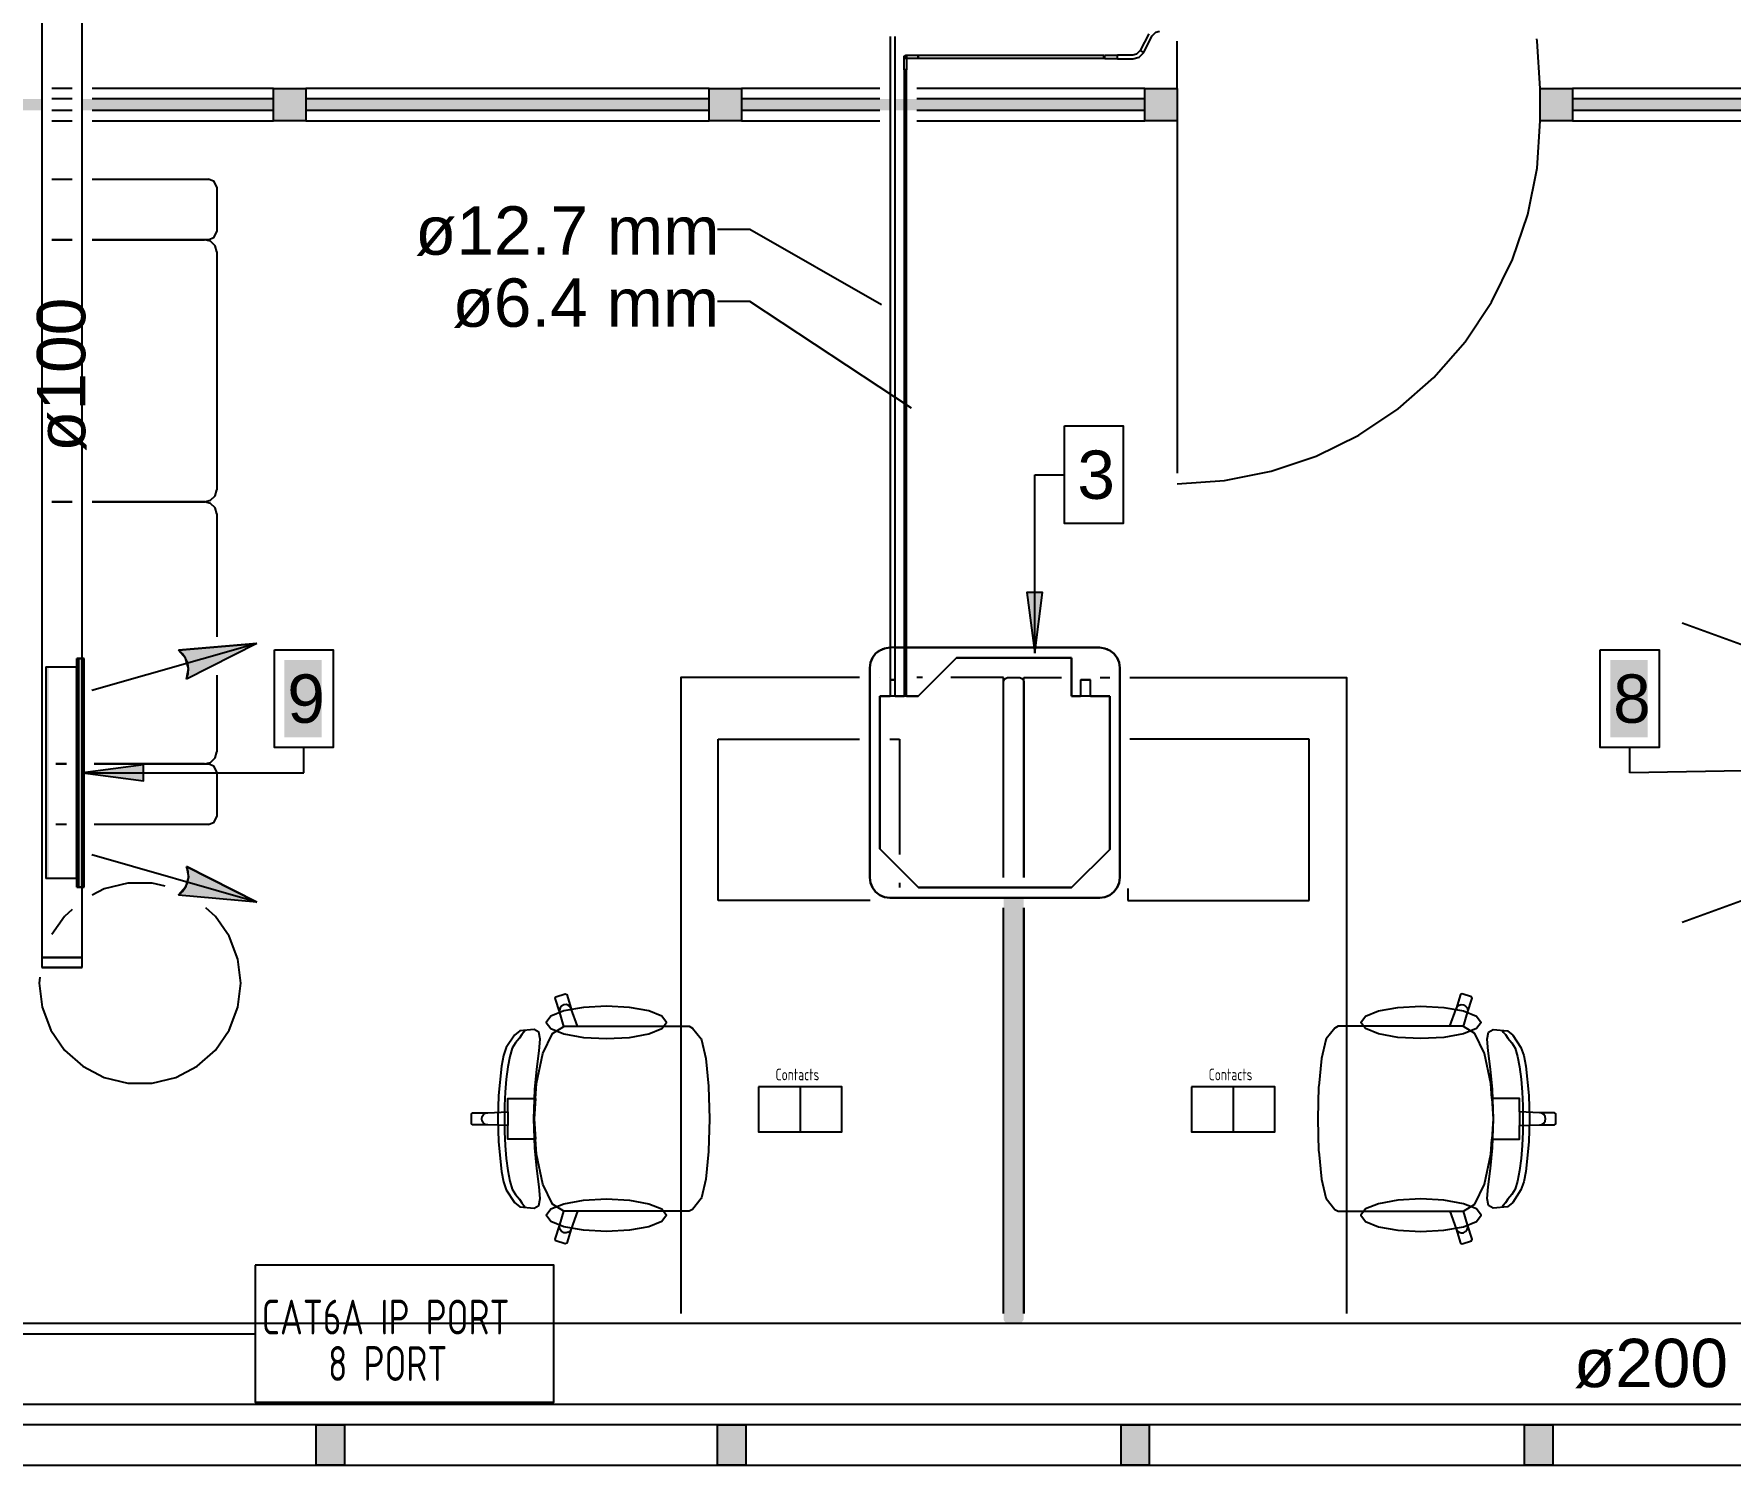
# Model space of a CAD drawing. Extents: x 25325 to 182345, y 3956 to 147305.
# Drawn here: x 91184.216 to 91187.527, y 73648.042 to 73650.836 of the extents above; entities that cross this region are included whole.
import ezdxf

# ---------------------------------------------------------------- set-up
doc = ezdxf.new("R2010")
doc.units = 0
doc.header["$MEASUREMENT"] = 0
doc.layers.add('CAT6A UNDERGROUND PORTS ROUTING', color=1, linetype='CONTINUOUS')
doc.layers.add('CONTACTORS', color=3, linetype='CONTINUOUS')
doc.styles.add('PDF Arial', font='arial.ttf')
doc.styles.add('Tabla_100', font='simplex.shx', dxfattribs={"width": 0.7, "height": 20})

# ---------------------------------------------------------------- blocks, each defined once
blk = doc.blocks.new('Sheet-Климатична и вентилационна система офис помещение етаж 4_1')
at = {"layer": 'CAT6A UNDERGROUND PORTS ROUTING', "true_color": 0xd8d8d8, "transparency": 33554687}
h = blk.add_hatch(color=254, dxfattribs=at)
h.paths.add_polyline_path([(16.3283, 13.3914), (16.6868, 13.3914), (16.6868, 13.4134), (16.3135, 13.4134), (16.3135, 13.3914)])
h.paths.add_polyline_path([(15.8994, 13.3914), (16.2348, 13.3914), (16.2348, 13.4134), (15.8994, 13.4134)])
for points in [[(16.7498, 13.3709), (16.7498, 13.4339), (16.6868, 13.4339), (16.6868, 13.3709)], [(16.7498, 13.3914), (17.5372, 13.3914), (17.5372, 13.4134), (16.7498, 13.4134)], [(17.6002, 13.3709), (17.6002, 13.4339), (17.5372, 13.4339), (17.5372, 13.3709)], [(18.3875, 13.3709), (18.4505, 13.3709), (18.4505, 13.4339), (18.3875, 13.4339), (18.3875, 13.4134)], [(19.2222, 13.3709), (19.2222, 13.4339), (19.1592, 13.4339), (19.1592, 13.3709)], [(18.1197, 11.0241), (18.1433, 11.0241), (18.1472, 11.0251), (18.1509, 11.0299), (18.1512, 11.0319), (18.1512, 11.854), (18.1118, 11.854), (18.1118, 11.0319), (18.1128, 11.028), (18.1157, 11.0251)], [(16.8254, 10.7465), (16.8254, 10.8252), (16.7703, 10.8252), (16.7703, 10.7465)], [(17.6088, 10.7465), (17.6088, 10.8252), (17.5537, 10.8252), (17.5537, 10.7465)], [(18.3962, 10.7465), (18.3962, 10.8252), (18.3411, 10.8252), (18.3411, 10.7465)], [(19.1836, 10.7465), (19.1836, 10.8252), (19.1285, 10.8252), (19.1285, 10.7465)]]:
    blk.add_hatch(color=254, dxfattribs=at).paths.add_polyline_path(points)
h = blk.add_hatch(color=254, dxfattribs=at)
h.paths.add_polyline_path([(17.6002, 13.3914), (17.8902, 13.3914), (17.8902, 13.4134), (17.6002, 13.4134)])
h.paths.add_polyline_path([(17.9176, 13.3914), (17.9176, 13.4134), (17.9002, 13.4134), (17.9002, 13.3914)])
h.paths.add_polyline_path([(18.3232, 13.3914), (18.3875, 13.3914), (18.3875, 13.4134), (17.9226, 13.4134), (17.9226, 13.3914), (18.1419, 13.3914)])
h = blk.add_hatch(color=254, dxfattribs=at)
h.paths.add_polyline_path([(19.23, 13.3914), (19.7223, 13.3914), (19.7223, 13.4135), (19.2222, 13.4135), (19.2222, 13.3914)])
h.paths.add_polyline_path([(19.9465, 13.3914), (19.9465, 13.4135), (19.9191, 13.4135), (19.9191, 13.3914)])
at = {"layer": 'CAT6A UNDERGROUND PORTS ROUTING', "transparency": 33554687}
for color, points in [(7, [(18.1725, 12.3317), (18.188, 12.4498), (18.1569, 12.4498)]), (256, [(16.5174, 12.2809), (16.6542, 12.3506), (16.5013, 12.3372), (16.5093, 12.3303), (16.5155, 12.3218), (16.5196, 12.312), (16.5213, 12.3015), (16.5206, 12.291)]), (256, [(16.3065, 11.8749), (16.3065, 12.3213), (16.303, 12.3213), (16.303, 11.8749)]), (256, [(16.3147, 11.8749), (16.3175, 11.8749), (16.3175, 12.3213), (16.3065, 12.3213), (16.3065, 11.8749)]), (7, [(16.3149, 12.0976), (16.433, 12.0821), (16.433, 12.1132)]), (256, [(16.6542, 11.8456), (16.5174, 11.9153), (16.5206, 11.9052), (16.5213, 11.8946), (16.5196, 11.8842), (16.5155, 11.8744), (16.5093, 11.8659), (16.5013, 11.859)])]:
    blk.add_hatch(color=color, dxfattribs=at).paths.add_polyline_path(points)
at = {"layer": 'CAT6A UNDERGROUND PORTS ROUTING', "true_color": 0xffffff, "transparency": 33554687}
for points in [[(16.7084, 12.3182), (16.7813, 12.3182), (16.7813, 12.1672), (16.7084, 12.1672)], [(19.296, 12.3182), (19.3689, 12.3182), (19.3689, 12.1672), (19.296, 12.1672)]]:
    blk.add_hatch(color=7, dxfattribs=at).paths.add_polyline_path(points)
at = {"layer": 'CAT6A UNDERGROUND PORTS ROUTING', "transparency": 33554687}
h = blk.add_hatch(color=256, dxfattribs=at)
h.paths.add_polyline_path([(16.2485, 11.8914), (16.2485, 12.3048), (16.2427, 12.3048), (16.2427, 11.8914)])
h.paths.add_polyline_path([(16.2998, 11.8914), (16.303, 11.8914), (16.303, 12.3048), (16.2998, 12.3048), (16.2998, 11.8989)])
for points in [[(16.2348, 15.3459), (16.2348, 11.7373)], [(16.3135, 12.3213), (16.3135, 15.3459)], [(16.3135, 12.2851), (16.3135, 12.3213)], [(16.3135, 12.1985), (16.3135, 12.2575)], [(16.3135, 12.1119), (16.3135, 12.1709)], [(16.3135, 12.0253), (16.3135, 12.0843)], [(16.3135, 11.9386), (16.3135, 11.9977)], [(16.3135, 11.8749), (16.3135, 11.9111)], [(16.3135, 11.7373), (16.3135, 11.8749)], [(16.2742, 11.7373), (16.264, 11.7373), (16.2545, 11.7373), (16.2463, 11.7373), (16.2401, 11.7373), (16.2361, 11.7373), (16.2348, 11.7373)], [(16.2348, 11.7373), (16.2348, 11.7176)], [(16.2348, 11.7373), (16.2361, 11.7373), (16.2401, 11.7373), (16.2463, 11.7373), (16.2545, 11.7373), (16.264, 11.7373), (16.2742, 11.7373)], [(16.3135, 11.7373), (16.3122, 11.7373), (16.3083, 11.7373), (16.302, 11.7373), (16.2939, 11.7373), (16.2844, 11.7373), (16.2742, 11.7373)], [(16.2742, 11.7373), (16.2844, 11.7373), (16.2939, 11.7373), (16.302, 11.7373), (16.3083, 11.7373), (16.3122, 11.7373), (16.3135, 11.7373)], [(16.3135, 11.7176), (16.3135, 11.7373)], [(16.2742, 11.7176), (16.264, 11.7176), (16.2545, 11.7176), (16.2463, 11.7176), (16.2401, 11.7176), (16.2361, 11.7176), (16.2348, 11.7176)], [(16.2348, 11.7176), (16.2361, 11.7176), (16.2401, 11.7176), (16.2463, 11.7176), (16.2545, 11.7176), (16.264, 11.7176), (16.2742, 11.7176)], [(16.2742, 11.7176), (16.2844, 11.7176), (16.2939, 11.7176), (16.302, 11.7176), (16.3083, 11.7176), (16.3122, 11.7176), (16.3135, 11.7176)], [(16.3135, 11.7176), (16.3122, 11.7176), (16.3083, 11.7176), (16.302, 11.7176), (16.2939, 11.7176), (16.2844, 11.7176), (16.2742, 11.7176)]]:
    blk.add_lwpolyline(points, dxfattribs=at)
at = {"layer": 'CAT6A UNDERGROUND PORTS ROUTING', "color": 6, "transparency": 33554687}
for points in [[(18.395, 13.5402), (18.3785, 13.5079)], [(18.4017, 13.5368), (18.4088, 13.5439), (18.4159, 13.5455)], [(17.8902, 13.5349), (17.8902, 12.2792)], [(17.9002, 12.2792), (17.9002, 13.5349)], [(18.3785, 13.5079), (18.3714, 13.5008), (18.3643, 13.4991)], [(18.3787, 13.5078), (18.379, 13.5076), (18.3795, 13.5074), (18.3802, 13.507), (18.381, 13.5066)], [(18.381, 13.5066), (18.3819, 13.5062), (18.3827, 13.5057)], [(18.3827, 13.5057), (18.3836, 13.5053), (18.3842, 13.505), (18.3848, 13.5047), (18.3851, 13.5046), (18.3852, 13.5045)], [(18.3852, 13.5045), (18.4017, 13.5368)], [(17.9176, 13.4954), (17.9177, 13.496), (17.9179, 13.4966), (17.9183, 13.4971), (17.9189, 13.4975)], [(17.9176, 13.4954), (17.9187, 13.4974)], [(17.9189, 13.4966), (17.9176, 13.4954)], [(17.9179, 13.4966), (17.9177, 13.496), (17.9176, 13.4954), (17.9177, 13.4947), (17.9179, 13.4941), (17.9183, 13.4936), (17.9189, 13.4932)], [(17.9176, 13.4954), (17.9189, 13.4941)], [(17.9189, 13.4932), (17.9183, 13.4936), (17.9179, 13.4941), (17.9177, 13.4947), (17.9176, 13.4954)], [(17.9176, 13.4704), (17.9176, 13.4826), (17.9176, 13.4917), (17.9176, 13.4954), (17.9176, 13.4954)], [(17.9201, 13.4979), (17.9189, 13.4967)], [(17.9189, 13.4975), (17.9201, 13.4979)], [(17.9195, 13.4978), (17.9189, 13.4975)], [(17.9189, 13.4941), (17.9201, 13.4929)], [(17.9189, 13.4932), (17.9195, 13.493)], [(17.9201, 13.4979), (17.9195, 13.4978)], [(17.9195, 13.493), (17.9201, 13.4929)], [(17.9226, 13.4954), (17.9201, 13.4979)], [(17.9201, 13.4954), (17.9201, 13.4979)], [(17.9201, 13.4979), (17.9222, 13.4967)], [(17.9207, 13.4978), (17.9201, 13.4979)], [(17.9451, 13.4979), (17.9329, 13.4979), (17.9238, 13.4979), (17.9201, 13.4979), (17.9201, 13.4979)], [(17.9201, 13.4929), (17.9226, 13.4954)], [(17.9201, 13.4954), (17.9201, 13.4929)], [(17.9201, 13.4929), (17.9207, 13.493)], [(17.9201, 13.4929), (17.9233, 13.4929), (17.932, 13.4929), (17.9441, 13.4929), (17.9451, 13.4929)], [(17.9214, 13.4975), (17.9207, 13.4978)], [(17.9207, 13.493), (17.9214, 13.4932)], [(17.9219, 13.4971), (17.9214, 13.4975)], [(17.9214, 13.4932), (17.9219, 13.4936)], [(17.9223, 13.4966), (17.9219, 13.4971)], [(17.9219, 13.4936), (17.9223, 13.4941)], [(17.9222, 13.4967), (17.9226, 13.4954)], [(17.9225, 13.496), (17.9223, 13.4966)], [(17.9223, 13.4941), (17.9225, 13.4947)], [(17.9226, 13.4954), (17.9225, 13.496)], [(17.9225, 13.4947), (17.9226, 13.4954)], [(17.9226, 13.4954), (17.9226, 13.4931)], [(17.9226, 13.4931), (17.9226, 13.4922), (17.9226, 13.4834), (17.9226, 13.4714), (17.9226, 13.4704)], [(17.9451, 13.4978), (17.9451, 13.4979)], [(17.9451, 13.4979), (17.9451, 13.4978)], [(17.9451, 13.4978), (17.9451, 13.4979)], [(18.3076, 13.4979), (17.9451, 13.4979)], [(17.9451, 13.4954), (17.9451, 13.496), (17.9451, 13.4966), (17.9451, 13.4971), (17.9451, 13.4975), (17.9451, 13.4978), (17.9451, 13.4979)], [(17.9451, 13.4979), (17.9451, 13.4978), (17.9451, 13.4975), (17.9451, 13.4971), (17.9451, 13.4966), (17.9451, 13.496), (17.9451, 13.4954)], [(17.9451, 13.4929), (17.9451, 13.493), (17.9451, 13.4932), (17.9451, 13.4936), (17.9451, 13.4941), (17.9451, 13.4947), (17.9451, 13.4954)], [(17.9451, 13.4954), (17.9451, 13.4947), (17.9451, 13.4941), (17.9451, 13.4936), (17.9451, 13.4932), (17.9451, 13.493), (17.9451, 13.4929)], [(17.9451, 13.4929), (17.9451, 13.493)], [(17.9451, 13.4929), (17.9451, 13.493)], [(17.9451, 13.493), (17.9451, 13.4929)], [(17.9451, 13.4929), (18.3076, 13.4929)], [(18.3076, 13.4928), (18.3076, 13.494), (18.3076, 13.4965), (18.3076, 13.498), (18.3076, 13.498)], [(18.3076, 13.498), (18.3076, 13.4968), (18.3076, 13.4943), (18.3076, 13.4928), (18.3076, 13.4928)], [(18.3076, 13.4979), (18.3076, 13.4978), (18.3076, 13.4975), (18.3076, 13.4971), (18.3076, 13.4966), (18.3076, 13.496), (18.3076, 13.4954)], [(18.3076, 13.4954), (18.3076, 13.4947), (18.3076, 13.4941), (18.3076, 13.4936), (18.3076, 13.4932), (18.3076, 13.493), (18.3076, 13.4929)], [(18.3088, 13.4984), (18.3088, 13.4983)], [(18.3088, 13.4983), (18.3088, 13.4984)], [(18.3191, 13.4984), (18.3088, 13.4984)], [(18.3088, 13.4984), (18.3088, 13.4983)], [(18.3088, 13.4924), (18.3088, 13.4925), (18.3088, 13.4928), (18.3088, 13.4933), (18.3088, 13.4939), (18.3088, 13.4946), (18.3088, 13.4954), (18.3088, 13.4962), (18.3088, 13.4969), (18.3088, 13.4975), (18.3088, 13.498), (18.3088, 13.4983), (18.3088, 13.4984)], [(18.3088, 13.498), (18.3088, 13.4968), (18.3088, 13.4943), (18.3088, 13.4928)], [(18.3088, 13.4928), (18.3088, 13.494), (18.3088, 13.4965), (18.3088, 13.498), (18.3088, 13.498)], [(18.3088, 13.4925), (18.3088, 13.4924)], [(18.3088, 13.4924), (18.3088, 13.4925)], [(18.3088, 13.4925), (18.3088, 13.4924)], [(18.3088, 13.4924), (18.3191, 13.4924)], [(18.3207, 13.4984), (18.3191, 13.4984)], [(18.3191, 13.4924), (18.3207, 13.4924)], [(18.334, 13.4984), (18.3207, 13.4984)], [(18.3207, 13.4924), (18.334, 13.4924)], [(18.334, 13.499), (18.334, 13.4991)], [(18.3643, 13.4991), (18.334, 13.4991)], [(18.334, 13.4916), (18.334, 13.4918), (18.334, 13.4921), (18.334, 13.4927), (18.334, 13.4935), (18.334, 13.4944), (18.334, 13.4954), (18.334, 13.4963), (18.334, 13.4972), (18.334, 13.498), (18.334, 13.4986), (18.334, 13.499), (18.334, 13.4991)], [(18.334, 13.4916), (18.334, 13.4918)], [(18.334, 13.4916), (18.3643, 13.4916)], [(18.3643, 13.4916), (18.3761, 13.4948), (18.3847, 13.5035), (18.3852, 13.5045)], [(18.3851, 13.5046), (18.3852, 13.5045)], [(17.9176, 13.4704), (17.9177, 13.4704)], [(17.9176, 13.4704), (17.9176, 12.2792)], [(17.9177, 13.4704), (17.9179, 13.4704)], [(17.9179, 13.4704), (17.9183, 13.4704), (17.9189, 13.4704), (17.9195, 13.4704), (17.9201, 13.4704)], [(17.9201, 13.4704), (17.9195, 13.4704), (17.9189, 13.4704), (17.9183, 13.4704), (17.9179, 13.4704)], [(17.9201, 13.4704), (17.9207, 13.4704), (17.9214, 13.4704), (17.9219, 13.4704), (17.9223, 13.4704)], [(17.9223, 13.4704), (17.9219, 13.4704), (17.9214, 13.4704), (17.9207, 13.4704), (17.9201, 13.4704)], [(17.9223, 13.4704), (17.9225, 13.4704)], [(17.9225, 13.4704), (17.9226, 13.4704)], [(17.9226, 12.2792), (17.9226, 13.4704)], [(17.8952, 12.2792), (17.8939, 12.2792), (17.8927, 12.2792), (17.8916, 12.2792), (17.8908, 12.2792), (17.8903, 12.2792), (17.8902, 12.2792)], [(17.9002, 12.2792), (17.9, 12.2792), (17.8995, 12.2792), (17.8987, 12.2792), (17.8977, 12.2792), (17.8965, 12.2792), (17.8952, 12.2792)], [(17.9177, 12.2792), (17.9176, 12.2792)], [(17.9201, 12.2792), (17.9195, 12.2792), (17.9189, 12.2792), (17.9183, 12.2792), (17.9179, 12.2792), (17.9177, 12.2792), (17.9176, 12.2792)], [(17.9226, 12.2792), (17.9225, 12.2792), (17.9223, 12.2792), (17.9219, 12.2792), (17.9214, 12.2792), (17.9207, 12.2792), (17.9201, 12.2792)], [(17.9226, 12.2792), (17.9225, 12.2792)]]:
    blk.add_lwpolyline(points, dxfattribs=at)
at = {"layer": 'CAT6A UNDERGROUND PORTS ROUTING', "color": 253, "true_color": 0x9c9c9c, "transparency": 33554687}
for points in [[(18.4505, 13.4339), (18.4505, 13.5261)], [(19.1592, 13.4339), (19.1531, 13.5264), (19.1523, 13.5304)], [(16.2939, 13.4339), (16.2545, 13.4339)], [(16.2939, 13.4134), (16.2545, 13.4134)], [(16.6868, 13.4339), (16.3332, 13.4339)], [(16.3332, 13.3709), (16.6868, 13.3709), (16.6868, 13.4339)], [(16.6868, 13.4134), (16.3332, 13.4134)], [(16.3332, 13.3914), (16.6868, 13.3914), (16.6868, 13.4134)], [(16.7498, 13.3709), (16.6868, 13.3709), (16.6868, 13.4339), (16.7498, 13.4339), (16.7498, 13.3709)], [(17.5372, 13.4339), (16.7498, 13.4339), (16.7498, 13.3709), (17.5372, 13.3709), (17.5372, 13.4339)], [(17.5372, 13.4134), (16.7498, 13.4134), (16.7498, 13.3914), (17.5372, 13.3914), (17.5372, 13.4134)], [(17.6002, 13.3709), (17.5372, 13.3709), (17.5372, 13.4339), (17.6002, 13.4339), (17.6002, 13.3709)], [(17.8705, 13.4339), (17.6002, 13.4339), (17.6002, 13.3709), (17.8705, 13.3709)], [(17.8705, 13.4134), (17.6002, 13.4134), (17.6002, 13.3914), (17.8705, 13.3914)], [(18.3875, 13.4339), (17.9423, 13.4339)], [(17.9423, 13.3709), (18.3875, 13.3709), (18.3875, 13.4339)], [(18.3875, 13.4134), (17.9423, 13.4134)], [(17.9423, 13.3914), (18.3875, 13.3914), (18.3875, 13.4134)], [(18.4505, 13.3709), (18.3875, 13.3709), (18.3875, 13.4339), (18.4505, 13.4339), (18.4505, 13.3709)], [(19.2222, 13.3709), (19.1592, 13.3709), (19.1592, 13.4339), (19.2222, 13.4339), (19.2222, 13.3709)], [(19.7026, 13.4339), (19.2222, 13.4339), (19.2222, 13.3709), (19.7026, 13.3709)], [(19.7026, 13.4135), (19.2222, 13.4135), (19.2222, 13.3914), (19.7026, 13.3914)], [(16.2545, 13.3914), (16.2939, 13.3914)], [(16.2545, 13.3709), (16.2939, 13.3709)], [(18.4505, 13.3709), (18.4505, 12.6828)], [(19.1531, 13.2784), (19.1592, 13.3709)], [(19.135, 13.1875), (19.1531, 13.2784)], [(16.2545, 13.2568), (16.2939, 13.2568)], [(16.3332, 13.2568), (16.5604, 13.2568)], [(16.5761, 13.241), (16.5715, 13.2521), (16.5604, 13.2568)], [(16.5761, 13.241), (16.5761, 13.1544)], [(19.1052, 13.0997), (19.135, 13.1875)], [(16.5604, 13.1386), (16.5715, 13.1433), (16.5761, 13.1544)], [(16.2545, 13.1386), (16.2939, 13.1386)], [(16.2939, 13.1386), (16.2545, 13.1386)], [(16.3332, 13.1386), (16.5525, 13.1386)], [(16.5604, 13.1386), (16.3332, 13.1386)], [(16.5761, 13.115), (16.573, 13.1268), (16.5643, 13.1355), (16.5525, 13.1386)], [(16.5761, 13.115), (16.5761, 12.6505)], [(19.0642, 13.0166), (19.1052, 13.0997)], [(19.0127, 12.9395), (19.0642, 13.0166)], [(18.9516, 12.8698), (19.0127, 12.9395)], [(18.8819, 12.8087), (18.9516, 12.8698)], [(18.8048, 12.7572), (18.8819, 12.8087)], [(18.7217, 12.7162), (18.8048, 12.7572)], [(18.6339, 12.6864), (18.7217, 12.7162)], [(18.543, 12.6684), (18.6339, 12.6864)], [(16.5525, 12.6269), (16.5643, 12.63), (16.573, 12.6387), (16.5761, 12.6505)], [(18.4505, 12.6623), (18.543, 12.6684)], [(16.2545, 12.6269), (16.2939, 12.6269)], [(16.2939, 12.6269), (16.2545, 12.6269)], [(16.3332, 12.6269), (16.5525, 12.6269), (16.3332, 12.6269)], [(16.5761, 12.6032), (16.573, 12.615), (16.5643, 12.6237), (16.5525, 12.6269)], [(16.5761, 12.6032), (16.5761, 12.3635)], [(16.5761, 12.2887), (16.5761, 12.1387)], [(17.8309, 12.2839), (17.4819, 12.2839), (17.4819, 11.0425)], [(17.8705, 12.2839), (17.8702, 12.2839)], [(17.9534, 12.2839), (17.9423, 12.2839)], [(18.1118, 12.2839), (18.009, 12.2839)], [(18.1118, 12.276), (18.1141, 12.2816), (18.1197, 12.2839)], [(18.1118, 11.8934), (18.1118, 12.2839)], [(18.1197, 12.2839), (18.1433, 12.2839)], [(18.1433, 12.2839), (18.1489, 12.2816), (18.1512, 12.276)], [(18.1512, 12.2839), (18.2246, 12.2839)], [(18.1512, 11.8934), (18.1512, 12.2839)], [(18.3004, 12.2839), (18.319, 12.2839)], [(18.3584, 12.2839), (18.7811, 12.2839), (18.7811, 11.0425)], [(18.1118, 11.8934), (18.1118, 12.276)], [(18.1512, 12.276), (18.1512, 11.8934)], [(17.5546, 12.1638), (17.8309, 12.1638)], [(17.5546, 11.8489), (17.5546, 12.1638)], [(17.8899, 12.1638), (17.9089, 12.1638)], [(17.9089, 12.1638), (17.9089, 11.9386)], [(18.7083, 12.1638), (18.3584, 12.1638)], [(18.7083, 11.8489), (18.7083, 12.1638)], [(16.5525, 12.1151), (16.5643, 12.1182), (16.573, 12.1269), (16.5761, 12.1387)], [(16.2833, 12.1151), (16.2624, 12.1151)], [(16.2624, 12.1151), (16.2833, 12.1151)], [(16.5525, 12.1151), (16.3372, 12.1151)], [(16.3372, 12.1151), (16.5604, 12.1151)], [(16.5761, 12.0993), (16.5715, 12.1104), (16.5604, 12.1151)], [(16.5761, 12.0993), (16.5761, 12.0127)], [(16.2833, 11.997), (16.2624, 11.997)], [(16.5604, 11.997), (16.3372, 11.997)], [(16.5604, 11.997), (16.5715, 12.0016), (16.5761, 12.0127)], [(16.4754, 11.8764), (16.4501, 11.8826), (16.4027, 11.8826), (16.3566, 11.8713), (16.3332, 11.859)], [(17.9089, 11.8829), (17.9089, 11.8737)], [(18.354, 11.8719), (18.354, 11.8489)], [(16.2939, 11.8309), (16.2791, 11.8177), (16.2545, 11.7822)], [(16.6232, 11.6872), (16.6175, 11.7343), (16.6007, 11.7787), (16.5737, 11.8177), (16.5548, 11.8345)], [(17.8515, 11.8489), (17.5546, 11.8489)], [(18.1118, 11.0425), (18.1118, 11.8343)], [(18.1118, 11.0425), (18.1118, 11.8343)], [(18.1512, 11.8343), (18.1512, 11.0425)], [(18.1512, 11.0425), (18.1512, 11.8343)], [(18.354, 11.8489), (18.7083, 11.8489)], [(16.2309, 11.6987), (16.2295, 11.6872)], [(16.2295, 11.6872), (16.2353, 11.6401), (16.2521, 11.5957), (16.2791, 11.5567), (16.3146, 11.5252), (16.3566, 11.5032), (16.4027, 11.4918), (16.4501, 11.4918), (16.4962, 11.5032), (16.5382, 11.5252), (16.5737, 11.5567), (16.6007, 11.5957), (16.6175, 11.6401), (16.6232, 11.6872)], [(17.2682, 11.2079), (17.2592, 11.18), (17.2562, 11.1785), (17.2383, 11.1843), (17.2368, 11.1873), (17.2458, 11.2152), (17.2534, 11.2421), (17.2314, 11.2558), (17.2127, 11.2949), (17.2002, 11.3535), (17.1983, 11.3829), (17.1679, 11.3829), (17.1443, 11.3829), (17.1443, 11.4092), (17.105, 11.4107), (17.076, 11.4107), (17.0736, 11.413), (17.0736, 11.4225), (17.0736, 11.4321), (17.076, 11.4344), (17.105, 11.4344), (17.1443, 11.4358), (17.1443, 11.4622), (17.1679, 11.4622), (17.1983, 11.4622), (17.2002, 11.4916), (17.2127, 11.5502), (17.2314, 11.5893), (17.2534, 11.603), (17.2458, 11.6299), (17.2368, 11.6578), (17.2383, 11.6608), (17.2562, 11.6666), (17.2592, 11.6651), (17.2682, 11.6372)], [(18.9948, 11.2079), (19.0038, 11.18), (19.0067, 11.1785), (19.0247, 11.1843), (19.0262, 11.1873), (19.0172, 11.2152), (19.0096, 11.2421), (19.0315, 11.2558), (19.0502, 11.2949), (19.0627, 11.3535), (19.0646, 11.3829), (19.0951, 11.3829), (19.1187, 11.3829), (19.1187, 11.4092), (19.1579, 11.4107), (19.187, 11.4107), (19.1893, 11.413), (19.1893, 11.4225), (19.1893, 11.4321), (19.187, 11.4344), (19.1579, 11.4344), (19.1187, 11.4358), (19.1187, 11.4622), (19.0951, 11.4622), (19.0646, 11.4622), (19.0627, 11.4916), (19.0502, 11.5502), (19.0315, 11.5893), (19.0096, 11.603), (19.0172, 11.6299), (19.0262, 11.6578), (19.0247, 11.6608), (19.0067, 11.6666), (19.0038, 11.6651), (18.9948, 11.6372)], [(17.3367, 11.6424), (17.2918, 11.64), (17.2537, 11.6331), (17.2283, 11.6229), (17.2193, 11.6107), (17.2283, 11.5986), (17.2537, 11.5883), (17.2918, 11.5815), (17.3367, 11.579), (17.3816, 11.5815), (17.4196, 11.5883), (17.4451, 11.5986), (17.454, 11.6107), (17.4451, 11.6229), (17.4196, 11.6331), (17.3816, 11.64), (17.3367, 11.6424)], [(17.2805, 11.6031), (17.2682, 11.6372), (17.2659, 11.6413), (17.2623, 11.6441), (17.2579, 11.6454), (17.2533, 11.6449), (17.2493, 11.6426), (17.2465, 11.6389), (17.2452, 11.6345), (17.2458, 11.6299)], [(18.9263, 11.6424), (18.9712, 11.64), (19.0092, 11.6331), (19.0347, 11.6229), (19.0436, 11.6107), (19.0347, 11.5986), (19.0092, 11.5883), (18.9712, 11.5815), (18.9263, 11.579), (18.8814, 11.5815), (18.8433, 11.5883), (18.8179, 11.5986), (18.809, 11.6107), (18.8179, 11.6229), (18.8433, 11.6331), (18.8814, 11.64), (18.9263, 11.6424)], [(18.9824, 11.6031), (18.9948, 11.6372), (18.997, 11.6413), (19.0007, 11.6441), (19.0051, 11.6454), (19.0096, 11.6449), (19.0136, 11.6426), (19.0165, 11.6389), (19.0177, 11.6345), (19.0172, 11.6299)], [(17.1263, 11.3773), (17.1318, 11.3196), (17.1356, 11.2993), (17.1413, 11.2836), (17.1571, 11.2591), (17.1675, 11.2508), (17.1959, 11.2482), (17.205, 11.2535), (17.2074, 11.2671), (17.2054, 11.2898), (17.2008, 11.3255), (17.1971, 11.3656), (17.1953, 11.4225), (17.1971, 11.4795), (17.2008, 11.5196), (17.2054, 11.5553), (17.2074, 11.578), (17.205, 11.5916), (17.1959, 11.5969), (17.1675, 11.5943), (17.1571, 11.586), (17.1413, 11.5615), (17.1356, 11.5458), (17.1318, 11.5255), (17.1263, 11.4678), (17.1246, 11.4225), (17.1263, 11.3773)], [(17.1779, 11.5948), (17.1758, 11.5918), (17.1718, 11.5869), (17.1669, 11.5798), (17.159, 11.5706), (17.153, 11.5602), (17.148, 11.5442), (17.1441, 11.5237), (17.1412, 11.5001), (17.1392, 11.4746), (17.1381, 11.4483), (17.1377, 11.4225), (17.1381, 11.3968), (17.1392, 11.3705), (17.1412, 11.345), (17.1441, 11.3214), (17.148, 11.3009), (17.153, 11.2849), (17.159, 11.2745), (17.1669, 11.2653), (17.1718, 11.2582)], [(17.2534, 11.603), (17.2535, 11.6031), (17.2805, 11.6031), (17.4451, 11.6031), (17.4736, 11.6031), (17.498, 11.6031), (17.5048, 11.5995), (17.5214, 11.5784), (17.5221, 11.5767), (17.5305, 11.5405), (17.5362, 11.4864), (17.5362, 11.4856), (17.5382, 11.4225), (17.5362, 11.3595), (17.5362, 11.3587), (17.5305, 11.3046), (17.5221, 11.2684), (17.5214, 11.2667), (17.5048, 11.2456), (17.498, 11.242), (17.4736, 11.242), (17.4451, 11.242), (17.2805, 11.242), (17.2535, 11.242), (17.2534, 11.2421)], [(19.0096, 11.603), (19.0094, 11.6031), (18.9824, 11.6031), (18.8178, 11.6031), (18.7894, 11.6031), (18.765, 11.6031), (18.7582, 11.5995), (18.7415, 11.5784), (18.7408, 11.5767), (18.7324, 11.5405), (18.7268, 11.4864), (18.7267, 11.4856), (18.7248, 11.4225), (18.7267, 11.3595), (18.7268, 11.3587), (18.7324, 11.3046), (18.7408, 11.2684), (18.7415, 11.2667), (18.7582, 11.2456), (18.765, 11.242), (18.7894, 11.242), (18.8178, 11.242), (18.9824, 11.242), (19.0094, 11.242), (19.0096, 11.2421)], [(19.1366, 11.3773), (19.1311, 11.3196), (19.1273, 11.2993), (19.1216, 11.2836), (19.1058, 11.2591), (19.0954, 11.2508), (19.067, 11.2482), (19.0579, 11.2535), (19.0555, 11.2671), (19.0576, 11.2898), (19.0622, 11.3255), (19.0658, 11.3656), (19.0677, 11.4225), (19.0658, 11.4795), (19.0622, 11.5196), (19.0576, 11.5553), (19.0555, 11.578), (19.0579, 11.5916), (19.067, 11.5969), (19.0954, 11.5943), (19.1058, 11.586), (19.1216, 11.5615), (19.1273, 11.5458), (19.1311, 11.5255), (19.1366, 11.4678), (19.1383, 11.4225), (19.1366, 11.3773)], [(19.0851, 11.5948), (19.0871, 11.5918), (19.0912, 11.5869), (19.096, 11.5798), (19.1039, 11.5706), (19.11, 11.5602), (19.1149, 11.5442), (19.1188, 11.5237), (19.1217, 11.5001), (19.1237, 11.4746), (19.1249, 11.4483), (19.1252, 11.4225), (19.1249, 11.3968), (19.1237, 11.3705), (19.1217, 11.345), (19.1188, 11.3214), (19.1149, 11.3009), (19.11, 11.2849), (19.1039, 11.2745), (19.096, 11.2653), (19.0912, 11.2582)], [(17.1983, 11.4622), (17.1958, 11.4225), (17.1983, 11.3829)], [(19.0646, 11.4622), (19.0671, 11.4225), (19.0646, 11.3829)], [(17.105, 11.4107), (17.1005, 11.4116), (17.0967, 11.4141), (17.0942, 11.418), (17.0933, 11.4225), (17.0942, 11.4271), (17.0967, 11.431), (17.1005, 11.4335), (17.105, 11.4344)], [(17.1443, 11.4358), (17.1443, 11.4225), (17.1443, 11.4092)], [(19.1187, 11.4358), (19.1187, 11.4225), (19.1187, 11.4092)], [(19.1579, 11.4107), (19.1624, 11.4116), (19.1662, 11.4141), (19.1688, 11.418), (19.1697, 11.4225), (19.1688, 11.4271), (19.1662, 11.431), (19.1624, 11.4335), (19.1579, 11.4344)], [(17.1718, 11.2582), (17.1758, 11.2532), (17.1779, 11.2503)], [(17.3367, 11.2027), (17.2918, 11.2051), (17.2537, 11.2119), (17.2283, 11.2222), (17.2193, 11.2344), (17.2283, 11.2465), (17.2537, 11.2568), (17.2918, 11.2636), (17.3367, 11.2661), (17.3816, 11.2636), (17.4196, 11.2568), (17.4451, 11.2465), (17.454, 11.2344), (17.4451, 11.2222), (17.4196, 11.2119), (17.3816, 11.2051), (17.3367, 11.2027)], [(18.9263, 11.2027), (18.9712, 11.2051), (19.0092, 11.2119), (19.0347, 11.2222), (19.0436, 11.2344), (19.0347, 11.2465), (19.0092, 11.2568), (18.9712, 11.2636), (18.9263, 11.2661), (18.8814, 11.2636), (18.8433, 11.2568), (18.8179, 11.2465), (18.809, 11.2344), (18.8179, 11.2222), (18.8433, 11.2119), (18.8814, 11.2051), (18.9263, 11.2027)], [(19.0912, 11.2582), (19.0871, 11.2532), (19.0851, 11.2503)], [(17.2805, 11.242), (17.2682, 11.2079), (17.2659, 11.2038), (17.2623, 11.201), (17.2579, 11.1997), (17.2533, 11.2002), (17.2493, 11.2025), (17.2465, 11.2061), (17.2452, 11.2106), (17.2458, 11.2152)], [(18.9824, 11.242), (18.9948, 11.2079), (18.997, 11.2038), (19.0007, 11.201), (19.0051, 11.1997), (19.0096, 11.2002), (19.0136, 11.2025), (19.0165, 11.2061), (19.0177, 11.2106), (19.0172, 11.2152)], [(20.0103, 10.8252), (15.0429, 10.8252)], [(16.7703, 10.8252), (16.8254, 10.8252), (16.8254, 10.7465), (16.7703, 10.7465), (16.7703, 10.8252)], [(17.5537, 10.8252), (17.6088, 10.8252), (17.6088, 10.7465), (17.5537, 10.7465), (17.5537, 10.8252)], [(18.3411, 10.8252), (18.3962, 10.8252), (18.3962, 10.7465), (18.3411, 10.7465), (18.3411, 10.8252)], [(19.1285, 10.8252), (19.1836, 10.8252), (19.1836, 10.7465), (19.1285, 10.7465), (19.1285, 10.8252)], [(15.0888, 10.7465), (20.0103, 10.7465)]]:
    blk.add_lwpolyline(points, dxfattribs=at)
at = {"layer": 'CAT6A UNDERGROUND PORTS ROUTING', "color": 7, "transparency": 33554687}
for points in [[(17.6169, 13.1586), (17.5538, 13.1586)], [(17.8734, 13.0114), (17.6169, 13.1586)], [(17.6169, 13.0179), (17.5538, 13.0179)], [(17.9322, 12.8096), (17.6169, 13.0179)], [(18.2305, 12.7751), (18.3454, 12.7751), (18.3454, 12.5845), (18.2305, 12.5845), (18.2305, 12.7751)], [(18.1725, 12.6798), (18.2305, 12.6798)], [(18.1725, 12.3317), (18.1725, 12.6798)], [(18.1725, 12.3317), (18.188, 12.4498), (18.1569, 12.4498), (18.1725, 12.3317)], [(19.7223, 12.2862), (19.4361, 12.3903)], [(16.6542, 12.3506), (16.3326, 12.2583)], [(16.5013, 12.3372), (16.6542, 12.3506)], [(16.6542, 12.3506), (16.5013, 12.3372)], [(16.6542, 12.3506), (16.5174, 12.2809)], [(16.6542, 12.3506), (16.5174, 12.2809)], [(16.3135, 12.3213), (16.3109, 12.3213), (16.303, 12.3213)], [(16.303, 12.3213), (16.3065, 12.3213)], [(16.303, 11.8749), (16.303, 12.3213)], [(16.3065, 12.3213), (16.3147, 12.3213), (16.3175, 12.3213)], [(16.3065, 12.3213), (16.3065, 11.8749)], [(16.3175, 12.3213), (16.3147, 12.3213), (16.3135, 12.3213)], [(16.3175, 11.8749), (16.3175, 12.3213)], [(16.5174, 12.2809), (16.5206, 12.291), (16.5213, 12.3015), (16.5196, 12.312), (16.5155, 12.3218), (16.5093, 12.3303), (16.5013, 12.3372)], [(16.5174, 12.2809), (16.5213, 12.3015), (16.5155, 12.3218), (16.5013, 12.3372)], [(16.6887, 12.3379), (16.8037, 12.3379), (16.8037, 12.1474), (16.6887, 12.1474), (16.6887, 12.3379)], [(17.8899, 12.3422), (17.8797, 12.3408), (17.8702, 12.3369), (17.8621, 12.3306), (17.8558, 12.3225), (17.8519, 12.313), (17.8506, 12.3028)], [(17.8506, 12.3028), (17.8519, 12.313), (17.8558, 12.3225), (17.8621, 12.3306), (17.8698, 12.3366)], [(17.8545, 12.3193), (17.8535, 12.3179), (17.8532, 12.3162)], [(17.8702, 12.3369), (17.8797, 12.3408), (17.8899, 12.3422)], [(17.8765, 12.3395), (17.8749, 12.3392), (17.8734, 12.3382)], [(17.9, 12.3422), (17.8899, 12.3422)], [(17.9, 12.3422), (17.9177, 12.3422)], [(17.9177, 12.3422), (17.9, 12.3422)], [(17.9177, 12.3422), (17.9, 12.3422)], [(17.9225, 12.3422), (17.9177, 12.3422)], [(17.9225, 12.3422), (18.2994, 12.3422)], [(18.2994, 12.3422), (17.9225, 12.3422)], [(18.2994, 12.3422), (17.9225, 12.3422)], [(18.0198, 12.3225), (17.945, 12.2477)], [(17.945, 12.2477), (18.0198, 12.3225)], [(18.2442, 12.3225), (18.0198, 12.3225)], [(18.0198, 12.3225), (18.2442, 12.3225)], [(18.2442, 12.2477), (18.2442, 12.3225)], [(18.2442, 12.3225), (18.2442, 12.2477)], [(18.2994, 12.3422), (18.3095, 12.3408), (18.319, 12.3369), (18.3272, 12.3306), (18.3334, 12.3225), (18.3374, 12.313), (18.3387, 12.3028)], [(18.3387, 12.3028), (18.3374, 12.313), (18.3334, 12.3225), (18.3272, 12.3306), (18.319, 12.3369), (18.3095, 12.3408), (18.2994, 12.3422)], [(18.3159, 12.3382), (18.3144, 12.3392), (18.3127, 12.3395)], [(18.3361, 12.3162), (18.3357, 12.3179), (18.3348, 12.3193)], [(19.2763, 12.3379), (19.3913, 12.3379), (19.3913, 12.1474), (19.2763, 12.1474), (19.2763, 12.3379)], [(16.2427, 12.3048), (16.2485, 12.3048)], [(16.2427, 12.3048), (16.2427, 11.8914)], [(16.2486, 12.3048), (16.2998, 12.3048)], [(16.2998, 12.3048), (16.303, 12.3048)], [(16.3131, 12.3048), (16.3131, 11.8914)], [(17.8506, 11.8934), (17.8506, 12.3028)], [(17.8506, 12.3028), (17.8506, 11.8934)], [(17.8506, 12.3028), (17.8506, 11.8934)], [(18.3387, 12.3028), (18.3387, 11.8934)], [(18.3387, 11.8934), (18.3387, 12.3028)], [(18.3387, 11.8934), (18.3387, 12.3028)], [(17.8902, 12.2792), (17.8902, 12.2477)], [(17.8902, 12.2792), (17.8903, 12.2792), (17.8908, 12.2792), (17.8916, 12.2792), (17.8927, 12.2792), (17.8939, 12.2792), (17.8952, 12.2792), (17.8965, 12.2792), (17.8977, 12.2792), (17.8987, 12.2792), (17.8995, 12.2792), (17.9, 12.2792), (17.9002, 12.2792)], [(17.9002, 12.2477), (17.9002, 12.2792)], [(17.9177, 12.2792), (17.9176, 12.2792)], [(17.9176, 12.2792), (17.9177, 12.2792)], [(17.9176, 12.2792), (17.9176, 12.2477)], [(17.9176, 12.2792), (17.9177, 12.2792), (17.9179, 12.2792), (17.9183, 12.2792), (17.9189, 12.2792), (17.9195, 12.2792), (17.9201, 12.2792), (17.9207, 12.2792), (17.9214, 12.2792), (17.9219, 12.2792), (17.9223, 12.2792), (17.9225, 12.2792), (17.9226, 12.2792)], [(17.9226, 12.2792), (17.9225, 12.2792)], [(17.9225, 12.2792), (17.9226, 12.2792)], [(17.9226, 12.2477), (17.9226, 12.2792)], [(18.262, 12.2792), (18.262, 12.2477)], [(18.262, 12.2792), (18.2623, 12.2792), (18.2633, 12.2792), (18.2648, 12.2792), (18.2669, 12.2792), (18.2692, 12.2792), (18.2718, 12.2792), (18.2743, 12.2792), (18.2767, 12.2792), (18.2788, 12.2792), (18.2803, 12.2792), (18.2813, 12.2792), (18.2816, 12.2792)], [(18.2813, 12.2792), (18.2803, 12.2792), (18.2788, 12.2792), (18.2767, 12.2792), (18.2743, 12.2792), (18.2718, 12.2792), (18.2692, 12.2792), (18.2669, 12.2792), (18.2648, 12.2792), (18.2633, 12.2792), (18.2623, 12.2792)], [(18.2816, 12.2477), (18.2816, 12.2792)], [(17.945, 12.2477), (17.8702, 12.2477)], [(17.8702, 12.2477), (17.8702, 11.9495)], [(17.8702, 11.9495), (17.8702, 12.2477)], [(17.8702, 12.2477), (17.8902, 12.2477)], [(17.8987, 12.2477), (17.8977, 12.2477), (17.8965, 12.2477), (17.8952, 12.2477), (17.8939, 12.2477), (17.8927, 12.2477), (17.8916, 12.2477)], [(17.9002, 12.2477), (17.9177, 12.2477)], [(17.9225, 12.2477), (17.945, 12.2477)], [(18.319, 12.2477), (18.2442, 12.2477)], [(18.2442, 12.2477), (18.262, 12.2477)], [(18.2813, 12.2477), (18.2803, 12.2477), (18.2788, 12.2477), (18.2767, 12.2477), (18.2743, 12.2477), (18.2718, 12.2477), (18.2692, 12.2477), (18.2669, 12.2477), (18.2648, 12.2477), (18.2633, 12.2477), (18.2623, 12.2477)], [(18.2816, 12.2477), (18.319, 12.2477)], [(18.319, 11.9485), (18.319, 12.2477)], [(18.319, 12.2477), (18.319, 11.9485)], [(16.7462, 12.0976), (16.7462, 12.1474)], [(19.3338, 12.0976), (19.3338, 12.1474)], [(16.3149, 12.0976), (16.433, 12.0821), (16.433, 12.1132), (16.3149, 12.0976)], [(16.3149, 12.0976), (16.7462, 12.0976)], [(19.7761, 12.1059), (19.3338, 12.0976)], [(16.6542, 11.8456), (16.3326, 11.9378)], [(17.8702, 11.9495), (17.946, 11.8737)], [(17.946, 11.8737), (17.8702, 11.9495)], [(18.2442, 11.8737), (18.319, 11.9485)], [(18.319, 11.9485), (18.2442, 11.8737)], [(16.2485, 11.8914), (16.2427, 11.8914)], [(16.2998, 11.8914), (16.2486, 11.8914)], [(16.303, 11.8914), (16.2998, 11.8914)], [(16.5013, 11.859), (16.5093, 11.8659), (16.5155, 11.8744), (16.5196, 11.8842), (16.5213, 11.8946), (16.5206, 11.9052), (16.5174, 11.9153)], [(16.5174, 11.9153), (16.5213, 11.8946), (16.5155, 11.8744), (16.5013, 11.859)], [(16.5174, 11.9153), (16.6542, 11.8456)], [(16.6542, 11.8456), (16.5174, 11.9153)], [(17.8899, 11.854), (17.8797, 11.8553), (17.8702, 11.8593), (17.8621, 11.8655), (17.8558, 11.8737), (17.8519, 11.8832), (17.8506, 11.8934)], [(17.8506, 11.8934), (17.8519, 11.8832), (17.8558, 11.8737), (17.8621, 11.8655), (17.8702, 11.8593), (17.8797, 11.8553), (17.8899, 11.854)], [(18.3387, 11.8934), (18.3374, 11.8832), (18.3334, 11.8737), (18.3272, 11.8655), (18.319, 11.8593), (18.3095, 11.8553), (18.2994, 11.854)], [(18.2994, 11.854), (18.3095, 11.8553), (18.319, 11.8593), (18.3272, 11.8655), (18.3334, 11.8737), (18.3374, 11.8832), (18.3387, 11.8934)], [(19.7223, 11.91), (19.4361, 11.8059)], [(16.3065, 11.8749), (16.303, 11.8749)], [(16.303, 11.8749), (16.3109, 11.8749), (16.3135, 11.8749)], [(16.3175, 11.8749), (16.3147, 11.8749), (16.3065, 11.8749)], [(16.3135, 11.8749), (16.3147, 11.8749), (16.3175, 11.8749)], [(16.6542, 11.8456), (16.5013, 11.859)], [(16.6542, 11.8456), (16.5013, 11.859)], [(17.8532, 11.88), (17.8535, 11.8783), (17.8545, 11.8769)], [(17.8734, 11.858), (17.8749, 11.857), (17.8765, 11.8567)], [(18.2994, 11.854), (17.8899, 11.854)], [(17.8899, 11.854), (18.2994, 11.854)], [(17.8899, 11.854), (18.2994, 11.854)], [(17.946, 11.8737), (18.2442, 11.8737)], [(18.2442, 11.8737), (17.946, 11.8737)], [(18.3127, 11.8567), (18.3144, 11.857), (18.3159, 11.858)], [(18.3348, 11.8769), (18.3357, 11.8783), (18.3361, 11.88)]]:
    blk.add_lwpolyline(points, dxfattribs=at)
at = {"layer": 'CAT6A UNDERGROUND PORTS ROUTING', "color": 5, "transparency": 33554687}
for points in [[(19.6632, 11.0228), (12.7266, 11.0228)], [(12.7266, 10.8654), (19.6632, 10.8654)]]:
    blk.add_lwpolyline(points, dxfattribs=at)
at = {"layer": 'CAT6A UNDERGROUND PORTS ROUTING', "color": 7, "char_height": 0.094445, "attachment_point": 7, "style": 'PDF Arial'}
for s, insert in [('\\W1.000633;ø12.7 mm', (16.9633, 13.1067)), ('\\W1.000588;ø6.4 mm', (17.0362, 12.966)), ('\\W1.001289;3', (18.2557, 12.6313)), ('\\W1.000870;9', (16.7139, 12.1942)), ('\\W1.001422;8', (19.3014, 12.1942)), ('\\W1.001034;ø200', (19.2246, 10.8961))]:
    blk.add_mtext(s, dxfattribs=dict(at, insert=insert))
at = {"layer": 'CAT6A UNDERGROUND PORTS ROUTING', "color": 7, "insert": (16.3222, 12.7243), "char_height": 0.094445, "attachment_point": 7, "rotation": 90, "style": 'PDF Arial'}
blk.add_mtext('\\W1.001034;ø100', dxfattribs=at)

msp = doc.modelspace()

# ---------------------------------------------------------------- linework, layer by layer
at = {"layer": 'CAT6A UNDERGROUND PORTS ROUTING'}
msp.add_line((91182.5397, 73648.2982), (91184.6479, 73648.2982), dxfattribs=at)
msp.add_lwpolyline([(91184.6479, 73648.4318), (91184.6479, 73648.1646), (91185.2309, 73648.1646), (91185.2309, 73648.4318)], close=True, dxfattribs=at)
at = {"layer": 'CONTACTORS'}
for p, q in [((91185.7116, 73648.7804), (91185.7116, 73648.6923)), ((91186.5568, 73648.7804), (91186.5568, 73648.6923))]:
    msp.add_line(p, q, dxfattribs=at)
for points in [[(91185.6303, 73648.7804), (91185.6303, 73648.6923), (91185.793, 73648.6923), (91185.793, 73648.7804)], [(91186.4755, 73648.7804), (91186.4755, 73648.6923), (91186.6382, 73648.6923), (91186.6382, 73648.7804)]]:
    msp.add_lwpolyline(points, close=True, dxfattribs=at)

# ---------------------------------------------------------------- block references
at = {"layer": 'CAT6A UNDERGROUND PORTS ROUTING'}
msp.add_blockref('Sheet-Климатична и вентилационна система офис помещение етаж 4_1', (91167.997, 73637.2953), dxfattribs=at)

# ---------------------------------------------------------------- texts
at = {"layer": 'CAT6A UNDERGROUND PORTS ROUTING', "attachment_point": 1, "style": 'Tabla_100'}
for s, insert, char_height in [('CAT6A IP PORT', (91184.661, 73648.3648), 0.068034), ('8 PORT', (91184.7906, 73648.2741), 0.06803)]:
    msp.add_mtext_dynamic_manual_height_columns(s, width=3.074449, gutter_width=0.3421, heights=[0], dxfattribs=dict(at, insert=insert, char_height=char_height))
at = {"layer": 'CONTACTORS', "char_height": 0.0227, "attachment_point": 1, "style": 'Tabla_100'}
for insert in [(91185.6637, 73648.8156), (91186.509, 73648.8156)]:
    msp.add_mtext_dynamic_manual_height_columns('Contacts', width=1.026008, gutter_width=0.1142, heights=[0], dxfattribs=dict(at, insert=insert))

doc.saveas('drawing.dxf')
